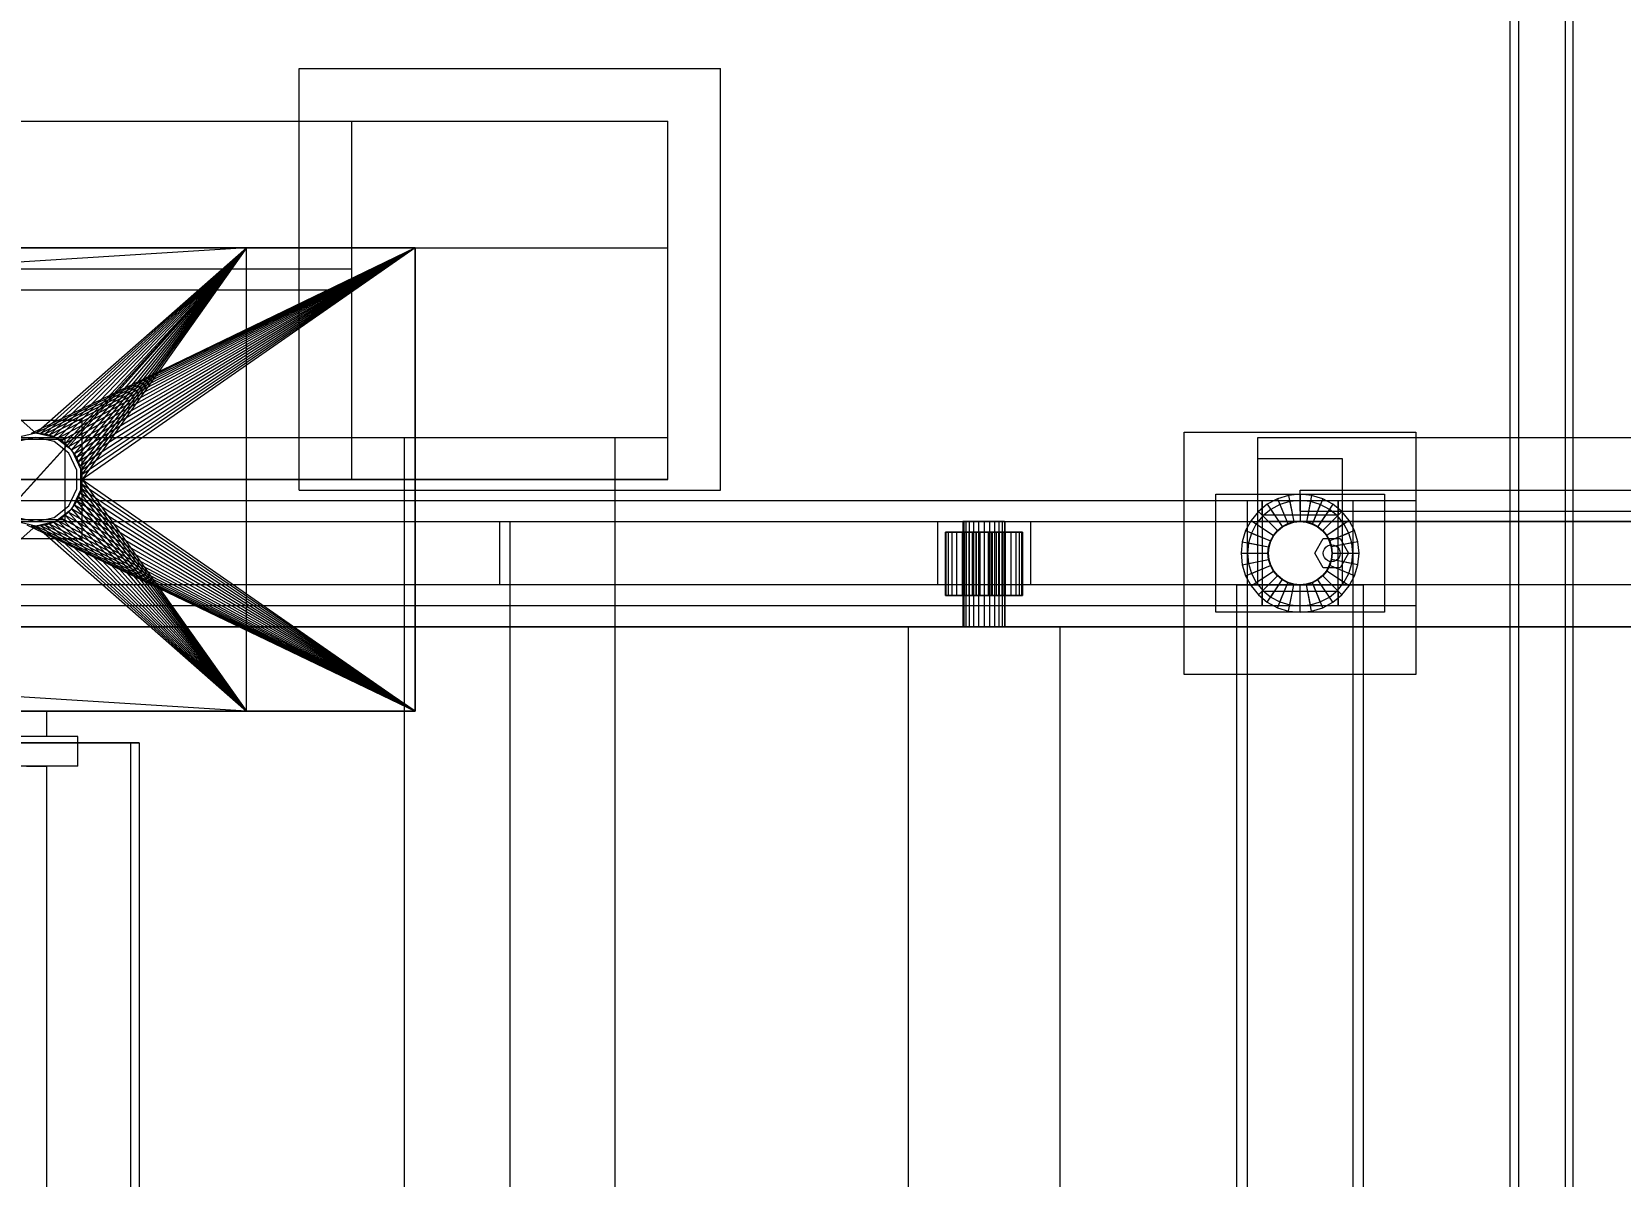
# Model space of a CAD drawing. Header units: millimetres. Extents: x -1970 to 59977, y -65068 to 6837.
# Drawn here: x 26526 to 27280, y -18011 to -17468 of the extents above; entities that cross this region are included whole.
import ezdxf

# ---------------------------------------------------------------- set-up
doc = ezdxf.new("R2010")
doc.units = ezdxf.units.MM
for name, color, linetype, lineweight in [('COTAS_P', 1, 'Continuous', 0), ('superior_briquetadora', 7, 'Continuous', 0), ('superior_C03', 7, 'Continuous', 0), ('superior_C05', 7, 'Continuous', 0)]:
    doc.layers.add(name, color=color, linetype=linetype, lineweight=lineweight)
doc.dimstyles.new('R19_100', dxfattribs={"dimtxt": 250, "dimasz": 150, "dimexe": 150, "dimexo": 80, "dimgap": 100, "dimtad": 1, "dimtih": 1, "dimtoh": 1, "dimdsep": 46, "dimcen": 0.09, "dimadec": 0, "dimazin": 0, "dimtfac": 1, "dimtdec": 4, "dimtofl": 0, "dimtmove": 0, "dimatfit": 3, "dimfxl": 1, "dimtolj": 1, "dimtzin": 0, "dimarcsym": 0})

# ---------------------------------------------------------------- blocks, each defined once
blk = doc.blocks.new('*D25')
at = {"layer": 'COTAS_P', "color": 0, "lineweight": -2, "transparency": 16777216}
for p, q in [((25128.19, -17920), (25128.19, -16950)), ((27628.19, -17920), (27628.19, -16950)), ((25278.19, -17100), (27478.19, -17100))]:
    blk.add_line(p, q, dxfattribs=at)
at = {"layer": 'COTAS_P', "color": 0, "transparency": 16777216}
for points in [[(25278.19, -17075), (25278.19, -17125), (25128.19, -17100)], [(27478.19, -17075), (27478.19, -17125), (27628.19, -17100)]]:
    blk.add_solid(points, dxfattribs=at)
at = {"layer": 'Defpoints', "color": 0, "transparency": 16777216}
for p in [(27628.19, -17100), (25128.19, -18000), (27628.19, -18000)]:
    blk.add_point(p, dxfattribs=at)

msp = doc.modelspace()

# ---------------------------------------------------------------- linework, layer by layer
at = {"layer": 'superior_briquetadora'}
for p, q in [((26653.187, -17685), (26653.187, -17485)), ((26653.187, -17485), (26853.187, -17485)), ((26853.187, -17685), (26853.187, -17485)), ((24628.187, -17510), (26828.187, -17510)), ((24778.187, -17510), (26678.187, -17510)), ((26678.187, -17660), (26678.187, -17510)), ((26678.187, -17510), (26828.187, -17510)), ((26828.187, -17660), (26828.187, -17510)), ((26828.187, -17570), (26828.187, -17510)), ((26828.187, -17680), (26828.187, -17510)), ((24628.187, -17570), (26828.187, -17570)), ((24748.187, -17570), (26708.187, -17570)), ((26624.187, -17570), (25121.52, -17570)), ((26228.187, -17570), (26708.187, -17570)), ((26624.187, -17570), (26348.187, -17570)), ((26628.187, -17570), (26428.187, -17570)), ((26428.187, -17570), (26528.187, -17658)), ((26428.187, -17570), (26649.017, -17570)), ((26428.187, -17570), (26708.187, -17570)), ((26428.187, -17790), (26628.187, -17570)), ((26628.187, -17570), (26439.21, -17778)), ((26628.187, -17570), (26439.21, -17582)), ((26708.187, -17570), (26526.03, -17658.106)), ((26528.187, -17658), (26628.187, -17570)), ((26708.187, -17570), (26528.187, -17658)), ((26530.343, -17658.106), (26628.187, -17570)), ((26708.187, -17570), (26530.343, -17658.106)), ((26532.479, -17658.423), (26628.187, -17570)), ((26708.187, -17570), (26532.479, -17658.423)), ((26534.573, -17658.947), (26628.187, -17570)), ((26708.187, -17570), (26534.573, -17658.947)), ((26536.606, -17659.675), (26628.187, -17570)), ((26708.187, -17570), (26536.606, -17659.675)), ((26538.557, -17660.598), (26628.187, -17570)), ((26708.187, -17570), (26538.557, -17660.598)), ((26540.409, -17661.708), (26628.187, -17570)), ((26708.187, -17570), (26540.409, -17661.708)), ((26542.143, -17662.994), (26628.187, -17570)), ((26708.187, -17570), (26542.143, -17662.994)), ((26543.743, -17664.444), (26628.187, -17570)), ((26708.187, -17570), (26543.743, -17664.444)), ((26545.193, -17666.043), (26628.187, -17570)), ((26708.187, -17570), (26545.193, -17666.043)), ((26546.479, -17667.777), (26628.187, -17570)), ((26708.187, -17570), (26546.479, -17667.777)), ((26547.589, -17669.629), (26628.187, -17570)), ((26708.187, -17570), (26547.589, -17669.629)), ((26548.512, -17671.581), (26628.187, -17570)), ((26708.187, -17570), (26548.512, -17671.581)), ((26549.239, -17673.614), (26628.187, -17570)), ((26708.187, -17570), (26549.239, -17673.614)), ((26549.764, -17675.708), (26628.187, -17570)), ((26708.187, -17570), (26549.764, -17675.708)), ((26550.081, -17677.844), (26628.187, -17570)), ((26708.187, -17570), (26550.081, -17677.844)), ((26628.187, -17570), (26550.187, -17680)), ((26708.187, -17570), (26550.187, -17680)), ((26649.017, -17570), (26624.187, -17570)), ((26628.187, -17790), (26628.187, -17570)), ((26628.187, -17570), (26691.281, -17570)), ((26628.187, -17570), (26697.792, -17570)), ((26628.187, -17570), (26698.775, -17570)), ((26708.187, -17570), (26628.187, -17570)), ((26691.281, -17570), (26649.017, -17570)), ((26697.792, -17570), (26691.281, -17570)), ((26698.775, -17570), (26697.792, -17570)), ((26708.187, -17570), (26698.775, -17570)), ((26708.187, -17583.45), (26708.187, -17570)), ((26708.187, -17570), (26708.187, -17790)), ((26828.187, -17680), (26828.187, -17570)), ((24778.187, -17580), (26678.187, -17580)), ((26678.187, -17590), (26678.187, -17580)), ((26708.187, -17790), (26708.187, -17583.45)), ((24778.187, -17590), (26678.187, -17590)), ((26550.187, -17652), (26506.187, -17652)), ((26550.187, -17708), (26550.187, -17652)), ((24778.187, -17660), (26678.187, -17660)), ((26542.187, -17661), (26514.187, -17661)), ((26528.187, -17658), (26518.641, -17660.179)), ((26528.187, -17660), (26519.509, -17661.981)), ((26528.187, -17658), (26526.03, -17658.106)), ((26537.732, -17660.179), (26528.187, -17658)), ((26530.343, -17658.106), (26528.187, -17658)), ((26536.864, -17661.981), (26528.187, -17660)), ((26532.479, -17658.423), (26530.343, -17658.106)), ((26534.573, -17658.947), (26532.479, -17658.423)), ((26536.606, -17659.675), (26534.573, -17658.947)), ((26538.557, -17660.598), (26536.606, -17659.675)), ((26543.823, -17667.53), (26536.864, -17661.981)), ((26545.387, -17666.283), (26537.732, -17660.179)), ((26540.409, -17661.708), (26538.557, -17660.598)), ((26542.143, -17662.994), (26540.409, -17661.708)), ((26542.187, -17699), (26542.187, -17661)), ((26678.187, -17660), (26828.187, -17660)), ((26678.187, -17680), (26678.187, -17660)), ((26703.187, -18720.639), (26703.187, -17660)), ((26703.187, -17660), (26803.187, -17660)), ((26703.187, -18674.804), (26703.187, -17660)), ((26803.187, -18720.639), (26803.187, -17660)), ((26803.187, -18674.804), (26803.187, -17660)), ((26828.187, -17680), (26828.187, -17660)), ((26543.743, -17664.444), (26542.143, -17662.994)), ((26545.193, -17666.043), (26543.743, -17664.444)), ((26547.685, -17675.55), (26543.823, -17667.53)), ((26546.479, -17667.777), (26545.193, -17666.043)), ((26549.635, -17675.105), (26545.387, -17666.283)), ((26547.589, -17669.629), (26546.479, -17667.777)), ((26548.512, -17671.581), (26547.589, -17669.629)), ((26547.685, -17684.45), (26547.685, -17675.55)), ((26549.239, -17673.614), (26548.512, -17671.581)), ((26549.764, -17675.708), (26549.239, -17673.614)), ((26549.635, -17684.895), (26549.635, -17675.105)), ((26550.081, -17677.844), (26549.764, -17675.708)), ((26828.187, -17680), (24628.187, -17680)), ((25028.187, -17680), (26828.187, -17680)), ((25028.187, -17680), (26678.187, -17680)), ((26543.823, -17692.47), (26547.685, -17684.45)), ((26545.387, -17693.717), (26549.635, -17684.895)), ((26549.764, -17684.292), (26549.239, -17686.386)), ((26549.764, -17684.292), (26550.081, -17682.156)), ((26549.764, -17684.292), (26628.187, -17790)), ((26708.187, -17790), (26549.764, -17684.292)), ((26550.187, -17680), (26550.081, -17677.844)), ((26550.187, -17680), (26550.081, -17682.156)), ((26550.081, -17682.156), (26628.187, -17790)), ((26708.187, -17790), (26550.081, -17682.156)), ((26550.187, -17680), (26628.187, -17790)), ((26550.187, -17680), (26708.187, -17790)), ((26678.187, -17680), (26828.187, -17680)), ((26536.864, -17698.019), (26543.823, -17692.47)), ((26545.193, -17693.957), (26546.479, -17692.223)), ((26546.479, -17692.223), (26547.589, -17690.371)), ((26546.479, -17692.223), (26628.187, -17790)), ((26708.187, -17790), (26546.479, -17692.223)), ((26548.512, -17688.419), (26547.589, -17690.371)), ((26547.589, -17690.371), (26628.187, -17790)), ((26708.187, -17790), (26547.589, -17690.371)), ((26548.512, -17688.419), (26549.239, -17686.386)), ((26548.512, -17688.419), (26628.187, -17790)), ((26708.187, -17790), (26548.512, -17688.419)), ((26549.239, -17686.386), (26628.187, -17790)), ((26708.187, -17790), (26549.239, -17686.386)), ((26653.187, -17685), (26853.187, -17685)), ((26514.187, -17699), (26542.187, -17699)), ((26518.641, -17699.821), (26528.187, -17702)), ((26519.509, -17698.019), (26528.187, -17700)), ((26528.187, -17700), (26536.864, -17698.019)), ((26528.187, -17702), (26537.732, -17699.821)), ((26536.606, -17700.325), (26538.557, -17699.402)), ((26537.732, -17699.821), (26545.387, -17693.717)), ((26540.409, -17698.292), (26538.557, -17699.402)), ((26538.557, -17699.402), (26628.187, -17790)), ((26538.557, -17699.402), (26708.187, -17790)), ((26542.143, -17697.006), (26540.409, -17698.292)), ((26540.409, -17698.292), (26628.187, -17790)), ((26540.409, -17698.292), (26708.187, -17790)), ((26542.143, -17697.006), (26543.743, -17695.556)), ((26542.143, -17697.006), (26628.187, -17790)), ((26542.143, -17697.006), (26708.187, -17790)), ((26545.193, -17693.957), (26543.743, -17695.556)), ((26543.743, -17695.556), (26628.187, -17790)), ((26708.187, -17790), (26543.743, -17695.556)), ((26545.193, -17693.957), (26628.187, -17790)), ((26708.187, -17790), (26545.193, -17693.957)), ((26528.187, -17702), (26428.187, -17790)), ((26523.895, -17701.577), (26708.187, -17790)), ((26526.03, -17701.894), (26528.187, -17702)), ((26526.03, -17701.894), (26708.187, -17790)), ((26528.187, -17702), (26530.343, -17701.894)), ((26528.187, -17702), (26628.187, -17790)), ((26528.187, -17702), (26708.187, -17790)), ((26530.343, -17701.894), (26532.479, -17701.577)), ((26530.343, -17701.894), (26628.187, -17790)), ((26530.343, -17701.894), (26708.187, -17790)), ((26532.479, -17701.577), (26534.573, -17701.053)), ((26532.479, -17701.577), (26628.187, -17790)), ((26532.479, -17701.577), (26708.187, -17790)), ((26534.573, -17701.053), (26536.606, -17700.325)), ((26534.573, -17701.053), (26628.187, -17790)), ((26534.573, -17701.053), (26708.187, -17790)), ((26536.606, -17700.325), (26628.187, -17790)), ((26536.606, -17700.325), (26708.187, -17790)), ((26506.187, -17708), (26550.187, -17708)), ((26628.187, -17790), (26439.21, -17778)), ((26708.187, -17790), (24748.187, -17790)), ((26708.187, -17790), (26228.187, -17790)), ((26334.853, -17790), (26624.187, -17790)), ((26348.187, -17790), (26624.187, -17790)), ((26428.187, -17790), (26628.187, -17790)), ((26428.187, -17790), (26649.017, -17790)), ((26708.187, -17790), (26428.187, -17790)), ((26523.774, -17790), (26530.711, -17790)), ((26530.711, -17790), (26533.187, -17790)), ((26533.187, -17790), (26533.187, -17802)), ((26624.187, -17790), (26649.017, -17790)), ((26628.187, -17790), (26691.281, -17790)), ((26697.792, -17790), (26628.187, -17790)), ((26698.775, -17790), (26628.187, -17790)), ((26708.187, -17790), (26628.187, -17790)), ((26649.017, -17790), (26691.281, -17790)), ((26691.281, -17790), (26697.792, -17790)), ((26697.792, -17790), (26698.775, -17790)), ((26698.775, -17790), (26708.187, -17790)), ((26548.187, -17802), (26468.187, -17802)), ((26483.187, -17805), (26573.187, -17805)), ((26577.187, -17805), (26487.187, -17805)), ((26530.711, -17802), (26523.774, -17802)), ((26533.187, -17802), (26530.711, -17802)), ((26548.187, -17816), (26548.187, -17802)), ((26573.187, -17805), (26573.187, -18195)), ((26573.187, -17805), (26577.187, -17805)), ((26577.187, -17805), (26577.187, -18195)), ((26548.187, -17816), (26468.187, -17816)), ((26523.774, -17816), (26530.711, -17816)), ((26530.711, -17816), (26533.187, -17816)), ((26533.187, -17816), (26533.187, -18194))]:
    msp.add_line(p, q, dxfattribs=at)
at = {"layer": 'superior_C03'}
for p, q in [((27227.855, -19270), (27227.855, -16730)), ((27231.753, -16730), (27231.753, -19270)), ((27253.906, -16730), (27253.906, -19270)), ((27257.804, -19270), (27257.804, -16730))]:
    msp.add_line(p, q, dxfattribs=at)
at = {"layer": 'superior_C05'}
for p, q in [((27073.187, -17772.5), (27073.187, -17657.5)), ((27073.187, -17657.5), (27183.187, -17657.5)), ((27108.187, -17700), (27108.187, -17660)), ((27108.187, -17660), (28033.187, -17660)), ((27183.187, -17657.5), (27183.187, -17772.5)), ((27108.187, -17730), (27108.187, -17670)), ((27108.187, -17670), (27148.187, -17670)), ((27148.187, -17670), (27148.187, -17730)), ((25203.187, -17690), (27183.187, -17690)), ((27088.187, -17743), (27088.187, -17687)), ((27088.187, -17687), (27168.187, -17687)), ((27103.187, -17740), (27103.187, -17690)), ((27103.187, -17690), (27110.187, -17690)), ((27112.631, -17691.719), (27108.388, -17695.201)), ((27110.187, -17690), (27110.187, -17740)), ((27110.187, -17697), (27110.187, -17690)), ((27110.187, -17690), (27146.187, -17690)), ((27117.471, -17689.131), (27112.631, -17691.719)), ((27112.631, -17691.719), (27119.714, -17702.32)), ((27118.619, -17691.903), (27114.297, -17694.213)), ((27122.724, -17687.538), (27117.471, -17689.131)), ((27117.471, -17689.131), (27122.351, -17700.911)), ((27123.309, -17690.48), (27118.619, -17691.903)), ((27118.619, -17691.903), (27122.351, -17700.911)), ((27128.187, -17687), (27122.724, -17687.538)), ((27122.724, -17687.538), (27125.211, -17700.043)), ((27128.187, -17690), (27123.309, -17690.48)), ((27123.309, -17690.48), (27125.211, -17700.043)), ((27128.187, -17685), (27578.187, -17685)), ((27128.187, -17695), (27128.187, -17685)), ((27133.649, -17687.538), (27128.187, -17687)), ((27128.187, -17687), (27128.187, -17699.75)), ((27133.064, -17690.48), (27128.187, -17690)), ((27128.187, -17690), (27128.187, -17699.75)), ((27133.649, -17687.538), (27131.162, -17700.043)), ((27133.064, -17690.48), (27131.162, -17700.043)), ((27137.754, -17691.903), (27133.064, -17690.48)), ((27138.902, -17689.131), (27133.649, -17687.538)), ((27138.902, -17689.131), (27134.022, -17700.911)), ((27137.754, -17691.903), (27134.022, -17700.911)), ((27143.743, -17691.719), (27136.659, -17702.32)), ((27142.076, -17694.213), (27137.754, -17691.903)), ((27143.743, -17691.719), (27138.902, -17689.131)), ((27147.986, -17695.201), (27143.743, -17691.719)), ((27146.187, -17740), (27146.187, -17690)), ((27146.187, -17690), (27153.187, -17690)), ((27146.187, -17690), (27146.187, -17697)), ((27153.187, -17690), (27153.187, -17740)), ((27168.187, -17687), (27168.187, -17743)), ((27183.187, -17690), (27183.187, -17740)), ((25038.187, -17700), (27328.187, -17700)), ((26703.187, -18300), (26703.187, -17700)), ((26703.187, -17700), (26753.187, -17700)), ((26708.187, -17730), (26708.187, -17700)), ((26708.187, -17700), (26748.187, -17700)), ((26748.187, -17700), (26748.187, -17730)), ((26753.187, -17700), (26753.187, -18300)), ((26956.187, -17730), (26956.187, -17700)), ((26956.187, -17700), (27000.187, -17700)), ((26968.527, -17700), (26968.187, -17700)), ((26968.187, -17700), (26968.187, -17750)), ((26969.526, -17700), (26968.527, -17700)), ((26968.527, -17700), (26968.527, -17750)), ((26971.116, -17700), (26969.526, -17700)), ((26969.526, -17700), (26969.526, -17750)), ((26973.187, -17700), (26971.116, -17700)), ((26971.116, -17700), (26971.116, -17750)), ((26975.598, -17700), (26973.187, -17700)), ((26973.187, -17700), (26973.187, -17750)), ((26978.187, -17700), (26975.598, -17700)), ((26975.598, -17700), (26975.598, -17750)), ((26980.775, -17700), (26978.187, -17700)), ((26978.187, -17700), (26978.187, -17750)), ((26983.187, -17700), (26980.775, -17700)), ((26980.775, -17700), (26980.775, -17750)), ((26985.258, -17700), (26983.187, -17700)), ((26983.187, -17700), (26983.187, -17750)), ((26986.847, -17700), (26985.258, -17700)), ((26985.258, -17700), (26985.258, -17750)), ((26987.846, -17700), (26986.847, -17700)), ((26986.847, -17700), (26986.847, -17750)), ((26987.846, -17700), (26988.187, -17700)), ((26987.846, -17700), (26987.846, -17750)), ((26988.187, -17750), (26988.187, -17700)), ((27000.187, -17700), (27000.187, -17730)), ((27104.905, -17699.444), (27102.318, -17704.285)), ((27103.187, -18300), (27103.187, -17700)), ((27103.187, -17700), (27153.187, -17700)), ((27108.388, -17695.201), (27104.905, -17699.444)), ((27104.905, -17699.444), (27115.507, -17706.528)), ((27110.509, -17697.322), (27107.4, -17701.111)), ((27108.187, -17730), (27108.187, -17700)), ((27108.187, -17700), (27148.187, -17700)), ((28033.187, -17700), (27108.187, -17700)), ((27108.388, -17695.201), (27117.403, -17704.217)), ((27146.187, -17697), (27110.187, -17697)), ((27114.297, -17694.213), (27110.509, -17697.322)), ((27110.509, -17697.322), (27117.403, -17704.217)), ((27114.297, -17694.213), (27119.714, -17702.32)), ((27122.351, -17700.911), (27125.211, -17700.043)), ((27125.211, -17700.043), (27128.187, -17699.75)), ((27125.26, -17700.288), (27128.187, -17700)), ((27128.187, -17695), (27578.187, -17695)), ((27128.187, -17699.75), (27131.162, -17700.043)), ((27128.187, -17700), (27131.113, -17700.288)), ((27131.162, -17700.043), (27134.022, -17700.911)), ((27142.076, -17694.213), (27136.659, -17702.32)), ((27147.986, -17695.201), (27138.97, -17704.217)), ((27145.864, -17697.322), (27138.97, -17704.217)), ((27151.468, -17699.444), (27140.866, -17706.528)), ((27145.864, -17697.322), (27142.076, -17694.213)), ((27148.973, -17701.111), (27145.864, -17697.322)), ((27151.468, -17699.444), (27147.986, -17695.201)), ((27148.187, -17700), (27148.187, -17730)), ((27154.055, -17704.285), (27151.468, -17699.444)), ((27153.187, -17700), (27153.187, -18300)), ((26960.287, -17705), (26959.937, -17705)), ((26959.937, -17705), (26967.937, -17705)), ((26959.937, -17735), (26959.937, -17705)), ((26961.326, -17705), (26960.287, -17705)), ((26960.287, -17705), (26968.134, -17705)), ((26960.287, -17735), (26960.287, -17705)), ((26963.012, -17705), (26961.326, -17705)), ((26961.326, -17705), (26968.717, -17705)), ((26961.326, -17735), (26961.326, -17705)), ((26965.282, -17705), (26963.012, -17705)), ((26963.012, -17705), (26969.664, -17705)), ((26963.012, -17735), (26963.012, -17705)), ((26968.047, -17705), (26965.282, -17705)), ((26965.282, -17705), (26970.939, -17705)), ((26965.282, -17735), (26965.282, -17705)), ((26967.937, -17705), (26968.134, -17705)), ((26967.937, -17705), (26967.937, -17735)), ((26971.203, -17705), (26968.047, -17705)), ((26968.047, -17705), (26972.492, -17705)), ((26968.047, -17735), (26968.047, -17705)), ((26968.134, -17705), (26968.717, -17705)), ((26968.134, -17705), (26968.134, -17735)), ((26968.717, -17705), (26969.664, -17705)), ((26968.717, -17705), (26968.717, -17735)), ((26969.664, -17705), (26970.939, -17705)), ((26969.664, -17705), (26969.664, -17735)), ((26970.939, -17705), (26972.492, -17705)), ((26970.939, -17705), (26970.939, -17735)), ((26974.626, -17705), (26971.203, -17705)), ((26971.203, -17705), (26974.264, -17705)), ((26971.203, -17735), (26971.203, -17705)), ((26972.492, -17705), (26974.264, -17705)), ((26972.492, -17705), (26972.492, -17735)), ((26974.264, -17705), (26976.187, -17705)), ((26974.264, -17705), (26974.264, -17735)), ((26978.187, -17705), (26974.626, -17705)), ((26974.626, -17705), (26976.187, -17705)), ((26974.626, -17735), (26974.626, -17705)), ((26976.187, -17705), (26978.187, -17705)), ((26976.187, -17705), (26976.187, -17735)), ((26981.747, -17705), (26978.187, -17705)), ((26978.187, -17705), (26980.186, -17705)), ((26978.187, -17705), (26978.187, -17735)), ((26981.747, -17705), (26980.186, -17705)), ((26980.186, -17705), (26982.109, -17705)), ((26980.186, -17705), (26980.186, -17735)), ((26985.171, -17705), (26981.747, -17705)), ((26981.747, -17735), (26981.747, -17705)), ((26985.171, -17705), (26982.109, -17705)), ((26982.109, -17705), (26983.881, -17705)), ((26982.109, -17705), (26982.109, -17735)), ((26988.326, -17705), (26983.881, -17705)), ((26983.881, -17705), (26985.434, -17705)), ((26983.881, -17705), (26983.881, -17735)), ((26988.326, -17705), (26985.171, -17705)), ((26985.171, -17735), (26985.171, -17705)), ((26991.091, -17705), (26985.434, -17705)), ((26985.434, -17705), (26986.709, -17705)), ((26985.434, -17705), (26985.434, -17735)), ((26993.361, -17705), (26986.709, -17705)), ((26986.709, -17705), (26987.656, -17705)), ((26986.709, -17705), (26986.709, -17735)), ((26995.047, -17705), (26987.656, -17705)), ((26987.656, -17705), (26988.24, -17705)), ((26987.656, -17705), (26987.656, -17735)), ((26996.086, -17705), (26988.24, -17705)), ((26988.24, -17705), (26988.437, -17705)), ((26988.24, -17705), (26988.24, -17735)), ((26991.091, -17705), (26988.326, -17705)), ((26988.326, -17735), (26988.326, -17705)), ((26988.437, -17705), (26996.437, -17705)), ((26988.437, -17735), (26988.437, -17705)), ((26993.361, -17705), (26991.091, -17705)), ((26991.091, -17735), (26991.091, -17705)), ((26995.047, -17705), (26993.361, -17705)), ((26993.361, -17735), (26993.361, -17705)), ((26996.086, -17705), (26995.047, -17705)), ((26995.047, -17735), (26995.047, -17705)), ((26996.437, -17705), (26996.086, -17705)), ((26996.086, -17735), (26996.086, -17705)), ((26996.437, -17705), (26996.437, -17735)), ((27102.318, -17704.285), (27100.725, -17709.537)), ((27102.318, -17704.285), (27114.097, -17709.164)), ((27105.09, -17705.433), (27103.667, -17710.123)), ((27107.4, -17701.111), (27105.09, -17705.433)), ((27105.09, -17705.433), (27114.097, -17709.164)), ((27107.4, -17701.111), (27115.507, -17706.528)), ((27114.097, -17709.164), (27115.507, -17706.528)), ((27114.328, -17709.26), (27115.715, -17706.666)), ((27115.507, -17706.528), (27117.403, -17704.217)), ((27115.715, -17706.666), (27117.58, -17704.393)), ((27117.403, -17704.217), (27119.714, -17702.32)), ((27117.58, -17704.393), (27119.853, -17702.528)), ((27119.714, -17702.32), (27122.351, -17700.911)), ((27119.853, -17702.528), (27122.446, -17701.142)), ((27122.446, -17701.142), (27125.26, -17700.288)), ((27131.113, -17700.288), (27133.927, -17701.142)), ((27133.927, -17701.142), (27136.52, -17702.528)), ((27134.022, -17700.911), (27136.659, -17702.32)), ((27136.52, -17702.528), (27138.793, -17704.393)), ((27136.659, -17702.32), (27138.97, -17704.217)), ((27138.793, -17704.393), (27140.659, -17706.666)), ((27138.97, -17704.217), (27140.866, -17706.528)), ((27140.659, -17706.666), (27142.045, -17709.26)), ((27148.973, -17701.111), (27140.866, -17706.528)), ((27140.866, -17706.528), (27142.276, -17709.164)), ((27154.055, -17704.285), (27142.276, -17709.164)), ((27151.284, -17705.433), (27142.276, -17709.164)), ((27151.284, -17705.433), (27148.973, -17701.111)), ((27152.706, -17710.123), (27151.284, -17705.433)), ((27155.649, -17709.537), (27154.055, -17704.285)), ((27100.725, -17709.537), (27100.187, -17715)), ((27100.187, -17715), (27112.937, -17715)), ((27100.187, -17715), (27100.725, -17720.463)), ((27100.725, -17709.537), (27113.23, -17712.025)), ((27103.667, -17710.123), (27103.187, -17715)), ((27103.187, -17715), (27112.937, -17715)), ((27103.187, -17715), (27103.667, -17719.877)), ((27103.667, -17710.123), (27113.23, -17712.025)), ((27112.937, -17715), (27113.23, -17712.025)), ((27113.23, -17717.975), (27112.937, -17715)), ((27113.187, -17715), (27113.475, -17712.074)), ((27113.475, -17717.926), (27113.187, -17715)), ((27113.23, -17712.025), (27114.097, -17709.164)), ((27113.475, -17712.074), (27114.328, -17709.26)), ((27135.187, -17715), (27139.187, -17708.072)), ((27139.187, -17721.928), (27135.187, -17715)), ((27139.187, -17708.072), (27147.187, -17708.072)), ((27139.187, -17715), (27139.323, -17713.965)), ((27139.323, -17716.035), (27139.187, -17715)), ((27139.323, -17713.965), (27139.722, -17713)), ((27139.722, -17713), (27140.358, -17712.172)), ((27140.358, -17712.172), (27141.187, -17711.536)), ((27141.187, -17711.536), (27142.151, -17711.136)), ((27142.045, -17709.26), (27142.898, -17712.074)), ((27142.151, -17711.136), (27143.187, -17711)), ((27142.276, -17709.164), (27143.144, -17712.025)), ((27142.898, -17712.074), (27143.187, -17715)), ((27143.187, -17715), (27142.898, -17717.926)), ((27155.649, -17709.537), (27143.144, -17712.025)), ((27152.706, -17710.123), (27143.144, -17712.025)), ((27143.144, -17712.025), (27143.437, -17715)), ((27143.437, -17715), (27143.144, -17717.975)), ((27143.187, -17711), (27144.222, -17711.136)), ((27143.437, -17715), (27153.187, -17715)), ((27143.437, -17715), (27156.187, -17715)), ((27144.222, -17711.136), (27145.187, -17711.536)), ((27145.187, -17711.536), (27146.015, -17712.172)), ((27146.015, -17712.172), (27146.651, -17713)), ((27146.651, -17713), (27147.05, -17713.965)), ((27147.05, -17713.965), (27147.187, -17715)), ((27147.187, -17715), (27147.05, -17716.035)), ((27147.187, -17708.072), (27151.187, -17715)), ((27151.187, -17715), (27147.187, -17721.928)), ((27153.187, -17715), (27152.706, -17710.123)), ((27152.706, -17719.877), (27153.187, -17715)), ((27156.187, -17715), (27155.649, -17709.537)), ((27155.649, -17720.463), (27156.187, -17715)), ((27100.725, -17720.463), (27113.23, -17717.975)), ((27100.725, -17720.463), (27102.318, -17725.715)), ((27102.318, -17725.715), (27114.097, -17720.836)), ((27103.667, -17719.877), (27113.23, -17717.975)), ((27103.667, -17719.877), (27105.09, -17724.567)), ((27105.09, -17724.567), (27114.097, -17720.836)), ((27114.097, -17720.836), (27113.23, -17717.975)), ((27114.328, -17720.74), (27113.475, -17717.926)), ((27115.507, -17723.472), (27114.097, -17720.836)), ((27115.715, -17723.334), (27114.328, -17720.74)), ((27147.187, -17721.928), (27139.187, -17721.928)), ((27139.722, -17717), (27139.323, -17716.035)), ((27140.358, -17717.828), (27139.722, -17717)), ((27141.187, -17718.464), (27140.358, -17717.828)), ((27142.045, -17720.74), (27140.659, -17723.334)), ((27142.276, -17720.836), (27140.866, -17723.472)), ((27142.151, -17718.864), (27141.187, -17718.464)), ((27142.898, -17717.926), (27142.045, -17720.74)), ((27143.187, -17719), (27142.151, -17718.864)), ((27143.144, -17717.975), (27142.276, -17720.836)), ((27151.284, -17724.567), (27142.276, -17720.836)), ((27154.055, -17725.715), (27142.276, -17720.836)), ((27152.706, -17719.877), (27143.144, -17717.975)), ((27155.649, -17720.463), (27143.144, -17717.975)), ((27144.222, -17718.864), (27143.187, -17719)), ((27145.187, -17718.464), (27144.222, -17718.864)), ((27146.015, -17717.828), (27145.187, -17718.464)), ((27146.651, -17717), (27146.015, -17717.828)), ((27147.05, -17716.035), (27146.651, -17717)), ((27151.284, -17724.567), (27152.706, -17719.877)), ((27154.055, -17725.715), (27155.649, -17720.463)), ((27328.187, -17730), (25038.187, -17730)), ((26748.187, -17730), (26708.187, -17730)), ((27000.187, -17730), (26956.187, -17730)), ((27098.187, -18270), (27098.187, -17730)), ((27098.187, -17730), (27158.187, -17730)), ((27102.318, -17725.715), (27104.905, -17730.556)), ((27104.905, -17730.556), (27115.507, -17723.472)), ((27105.09, -17724.567), (27107.4, -17728.889)), ((27107.4, -17728.889), (27115.507, -17723.472)), ((27107.4, -17728.889), (27110.509, -17732.678)), ((27148.187, -17730), (27108.187, -17730)), ((27108.388, -17734.799), (27117.403, -17725.783)), ((27110.509, -17732.678), (27117.403, -17725.783)), ((27112.631, -17738.281), (27119.714, -17727.68)), ((27114.297, -17735.787), (27119.714, -17727.68)), ((27117.403, -17725.783), (27115.507, -17723.472)), ((27117.58, -17725.607), (27115.715, -17723.334)), ((27119.714, -17727.68), (27117.403, -17725.783)), ((27117.471, -17740.869), (27122.351, -17729.089)), ((27119.853, -17727.472), (27117.58, -17725.607)), ((27118.619, -17738.097), (27122.351, -17729.089)), ((27122.351, -17729.089), (27119.714, -17727.68)), ((27122.446, -17728.858), (27119.853, -17727.472)), ((27125.211, -17729.957), (27122.351, -17729.089)), ((27125.26, -17729.712), (27122.446, -17728.858)), ((27122.724, -17742.462), (27125.211, -17729.957)), ((27123.309, -17739.52), (27125.211, -17729.957)), ((27128.187, -17730.25), (27125.211, -17729.957)), ((27128.187, -17730), (27125.26, -17729.712)), ((27131.113, -17729.712), (27128.187, -17730)), ((27131.162, -17729.957), (27128.187, -17730.25)), ((27133.927, -17728.858), (27131.113, -17729.712)), ((27134.022, -17729.089), (27131.162, -17729.957)), ((27133.064, -17739.52), (27131.162, -17729.957)), ((27133.649, -17742.462), (27131.162, -17729.957)), ((27136.52, -17727.472), (27133.927, -17728.858)), ((27136.659, -17727.68), (27134.022, -17729.089)), ((27137.754, -17738.097), (27134.022, -17729.089)), ((27138.902, -17740.869), (27134.022, -17729.089)), ((27138.793, -17725.607), (27136.52, -17727.472)), ((27138.97, -17725.783), (27136.659, -17727.68)), ((27142.076, -17735.787), (27136.659, -17727.68)), ((27143.743, -17738.281), (27136.659, -17727.68)), ((27140.659, -17723.334), (27138.793, -17725.607)), ((27140.866, -17723.472), (27138.97, -17725.783)), ((27145.864, -17732.678), (27138.97, -17725.783)), ((27147.986, -17734.799), (27138.97, -17725.783)), ((27148.973, -17728.889), (27140.866, -17723.472)), ((27151.468, -17730.556), (27140.866, -17723.472)), ((27145.864, -17732.678), (27148.973, -17728.889)), ((27148.973, -17728.889), (27151.284, -17724.567)), ((27151.468, -17730.556), (27154.055, -17725.715)), ((27158.187, -17730), (27158.187, -18270)), ((26967.937, -17735), (26959.937, -17735)), ((26959.937, -17735), (26960.287, -17735)), ((26968.134, -17735), (26960.287, -17735)), ((26960.287, -17735), (26961.326, -17735)), ((26968.717, -17735), (26961.326, -17735)), ((26961.326, -17735), (26963.012, -17735)), ((26969.664, -17735), (26963.012, -17735)), ((26963.012, -17735), (26965.282, -17735)), ((26970.939, -17735), (26965.282, -17735)), ((26965.282, -17735), (26968.047, -17735)), ((26968.134, -17735), (26967.937, -17735)), ((26972.492, -17735), (26968.047, -17735)), ((26968.047, -17735), (26971.203, -17735)), ((26968.717, -17735), (26968.134, -17735)), ((26969.664, -17735), (26968.717, -17735)), ((26970.939, -17735), (26969.664, -17735)), ((26972.492, -17735), (26970.939, -17735)), ((26974.264, -17735), (26971.203, -17735)), ((26971.203, -17735), (26974.626, -17735)), ((26974.264, -17735), (26972.492, -17735)), ((26976.187, -17735), (26974.264, -17735)), ((26976.187, -17735), (26974.626, -17735)), ((26974.626, -17735), (26978.187, -17735)), ((26978.187, -17735), (26976.187, -17735)), ((26980.186, -17735), (26978.187, -17735)), ((26978.187, -17735), (26981.747, -17735)), ((26982.109, -17735), (26980.186, -17735)), ((26980.186, -17735), (26981.747, -17735)), ((26981.747, -17735), (26985.171, -17735)), ((26983.881, -17735), (26982.109, -17735)), ((26982.109, -17735), (26985.171, -17735)), ((26985.434, -17735), (26983.881, -17735)), ((26983.881, -17735), (26988.326, -17735)), ((26985.171, -17735), (26988.326, -17735)), ((26986.709, -17735), (26985.434, -17735)), ((26985.434, -17735), (26991.091, -17735)), ((26987.656, -17735), (26986.709, -17735)), ((26986.709, -17735), (26993.361, -17735)), ((26988.24, -17735), (26987.656, -17735)), ((26987.656, -17735), (26995.047, -17735)), ((26988.437, -17735), (26988.24, -17735)), ((26988.24, -17735), (26996.086, -17735)), ((26988.326, -17735), (26991.091, -17735)), ((26996.437, -17735), (26988.437, -17735)), ((26991.091, -17735), (26993.361, -17735)), ((26993.361, -17735), (26995.047, -17735)), ((26995.047, -17735), (26996.086, -17735)), ((26996.086, -17735), (26996.437, -17735)), ((27104.905, -17730.556), (27108.388, -17734.799)), ((27108.388, -17734.799), (27112.631, -17738.281)), ((27110.187, -17740), (27110.187, -17733)), ((27110.187, -17733), (27146.187, -17733)), ((27110.509, -17732.678), (27114.297, -17735.787)), ((27114.297, -17735.787), (27118.619, -17738.097)), ((27128.187, -17740), (27128.187, -17730.25)), ((27128.187, -17743), (27128.187, -17730.25)), ((27137.754, -17738.097), (27142.076, -17735.787)), ((27142.076, -17735.787), (27145.864, -17732.678)), ((27143.743, -17738.281), (27147.986, -17734.799)), ((27146.187, -17733), (27146.187, -17740)), ((27147.986, -17734.799), (27151.468, -17730.556)), ((27183.187, -17740), (25203.187, -17740)), ((27168.187, -17743), (27088.187, -17743)), ((27110.187, -17740), (27103.187, -17740)), ((27146.187, -17740), (27110.187, -17740)), ((27112.631, -17738.281), (27117.471, -17740.869)), ((27117.471, -17740.869), (27122.724, -17742.462)), ((27118.619, -17738.097), (27123.309, -17739.52)), ((27122.724, -17742.462), (27128.187, -17743)), ((27123.309, -17739.52), (27128.187, -17740)), ((27128.187, -17740), (27133.064, -17739.52)), ((27128.187, -17743), (27133.649, -17742.462)), ((27133.064, -17739.52), (27137.754, -17738.097)), ((27133.649, -17742.462), (27138.902, -17740.869)), ((27138.902, -17740.869), (27143.743, -17738.281)), ((27153.187, -17740), (27146.187, -17740)), ((27628.187, -17750), (25128.187, -17750)), ((25218.187, -17750), (27538.187, -17750)), ((26703.187, -18250), (26703.187, -17750)), ((26703.187, -17750), (26753.187, -17750)), ((26753.187, -17750), (26753.187, -18250)), ((26942.187, -17750), (26945.752, -17750)), ((26942.187, -17750), (26942.187, -18250)), ((26945.752, -17750), (26955.741, -17750)), ((26955.741, -17750), (26970.176, -17750)), ((26968.527, -17750), (26968.187, -17750)), ((26969.526, -17750), (26968.527, -17750)), ((26971.116, -17750), (26969.526, -17750)), ((26970.176, -17750), (26986.197, -17750)), ((26973.187, -17750), (26971.116, -17750)), ((26975.598, -17750), (26973.187, -17750)), ((26978.187, -17750), (26975.598, -17750)), ((26980.775, -17750), (26978.187, -17750)), ((26983.187, -17750), (26980.775, -17750)), ((26985.258, -17750), (26983.187, -17750)), ((26986.847, -17750), (26985.258, -17750)), ((26986.197, -17750), (27000.632, -17750)), ((26987.846, -17750), (26986.847, -17750)), ((26988.187, -17750), (26987.846, -17750)), ((27000.632, -17750), (27010.621, -17750)), ((27010.621, -17750), (27014.187, -17750)), ((27014.187, -17750), (27014.187, -18250)), ((27103.187, -18250), (27103.187, -17750)), ((27103.187, -17750), (27153.187, -17750)), ((27153.187, -17750), (27153.187, -18250)), ((27183.187, -17772.5), (27073.187, -17772.5))]:
    msp.add_line(p, q, dxfattribs=at)

# ---------------------------------------------------------------- dimensions: what is measured, and where the dimension line sits
at = {"layer": 'COTAS_P'}
dim = msp.add_aligned_dim(p1=(25128.187, -18000), p2=(27628.187, -18000), distance=900, text='<> P', dimstyle='R19_100', dxfattribs=at)
dim.commit()
dim.dimension.update_dxf_attribs({"geometry": '*D25', "text_midpoint": (26378.187, -17100)})

doc.saveas('drawing.dxf')
